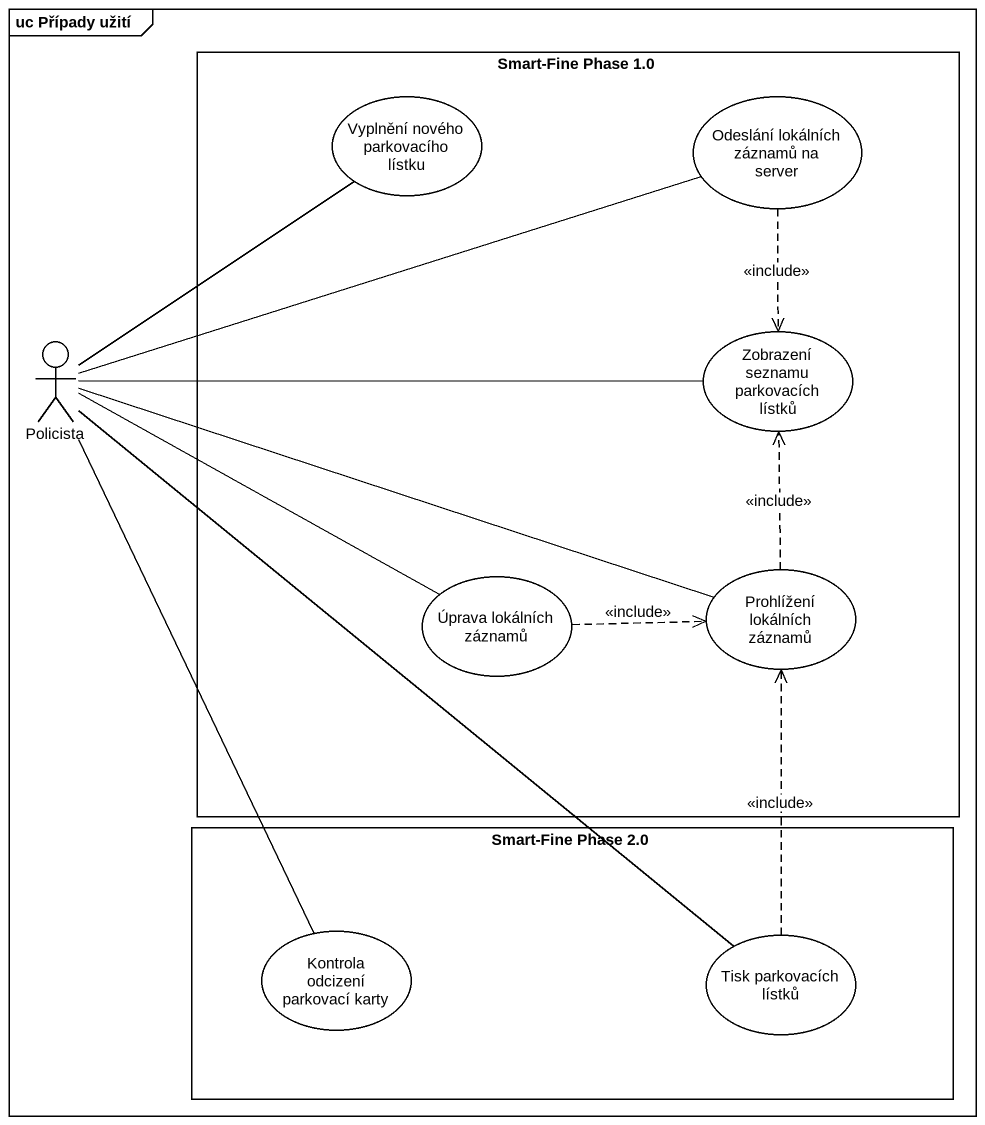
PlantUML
@startuml
mainframe uc Případy užití
rectangle "Smart-Fine Phase 1.0" as Smart_Fine_Phase_1_0 {
  usecase "Vyplnění nového parkovacího lístku" as Vyplnění_nového_parkovacího
  usecase "Odeslání lokálních záznamů na server" as Odeslání_lokálních_záznamů
  usecase "Zobrazení seznamu parkovacích lístků" as Zobrazení_seznamu
  usecase "Úprava lokálních záznamů" as Úprava_lokálních_záznamů
  usecase "Prohlížení lokálních záznamů" as Prohlížení_lokálních_záznamů
}
actor Policista
rectangle "Smart-Fine Phase 2.0" as Smart_Fine_Phase_2_0 {
  usecase "Kontrola odcizení parkovací karty" as Kontrola_odcizení_parkovací
  usecase "Tisk parkovacích lístků" as Tisk_parkovacích_lístků
}
Odeslání_lokálních_záznamů ..> Zobrazení_seznamu : <<include>>
Policista -up- Vyplnění_nového_parkovacího
Policista -right- Odeslání_lokálních_záznamů
Policista -right- Zobrazení_seznamu
Policista -right- Úprava_lokálních_záznamů
Policista -right- Prohlížení_lokálních_záznamů
Policista -- Kontrola_odcizení_parkovací
Policista -- Tisk_parkovacích_lístků
Úprava_lokálních_záznamů .right.> Prohlížení_lokálních_záznamů : <<include>>
Prohlížení_lokálních_záznamů .up.> Zobrazení_seznamu : <<include>>
Tisk_parkovacích_lístků .up.> Prohlížení_lokálních_záznamů : <<include>>
@enduml
